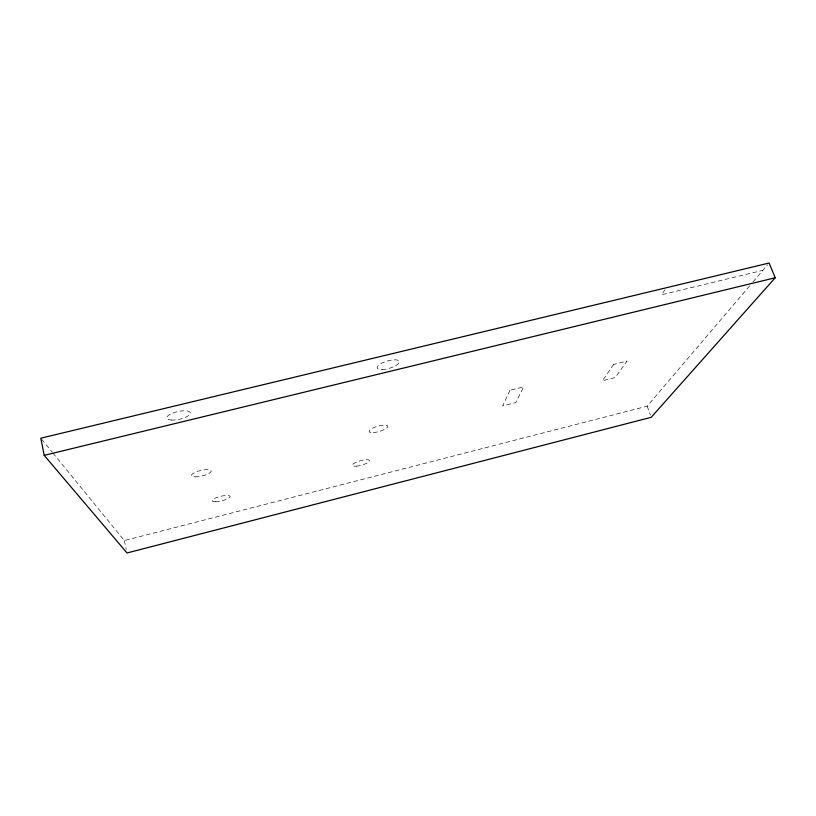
<?xml version="1.0" encoding="UTF-8"?>
<svg xmlns="http://www.w3.org/2000/svg" width="816" height="816" viewBox="0 0 816 816"><rect width="100%" height="100%" fill="white"/><g stroke="black" fill="none" stroke-linecap="round" stroke-linejoin="round"><path stroke-width="0.61" stroke-dasharray="4.08 3.06" d="M665.03 289.741L661.572 294.78L762.909 270.32M52.846 452.972L124.338 540.569L647.19 406.174L749.68 285.845M752.984 281.959L767.57 264.843M41.606 439.192L52.051 451.982M647.19 406.174L650.423 415.079M124.338 540.569L126.215 549.26M509.969 390.283L502.636 405.889L515.814 402.574L523.678 386.855L509.969 390.283M613.714 364.364L602.443 380.766L615.254 377.543L627.025 361.039L613.714 364.364M382.123 369.566A11.455 3.784 -16.6 0 0 399.259 362.069A11.455 3.784 -16.6 0 0 383.387 362.437A11.455 3.784 -16.6 0 0 382.123 369.566M171.268 420.026A12.016 3.937 -12.6 0 0 190.21 413.692A12.016 3.937 -12.6 0 0 174.247 412.539A12.016 3.937 -12.6 0 0 171.268 420.026M373.361 432.562A9.71 2.723 -16.1 0 0 387.824 426.523A9.71 2.723 -16.1 0 0 374.269 427.441A9.71 2.723 -16.1 0 0 373.361 432.562M195.065 476.84A10.118 2.805 -13.4 0 0 211.058 471.566A10.118 2.805 -13.4 0 0 197.86 471.301A10.118 2.805 -13.4 0 0 195.065 476.84M356.368 466.191A8.894 2.275 -15.8 0 0 369.515 460.816A8.894 2.275 -15.8 0 0 356.959 461.948A8.894 2.275 -15.8 0 0 356.368 466.191M215.332 501.758A9.2 2.336 -13.9 0 0 229.928 496.995A9.2 2.336 -13.9 0 0 218.117 497.036A9.2 2.336 -13.9 0 0 215.332 501.758"/><path stroke-width="1.22" d="M775.2 277.766L651.229 417.302L127.01 552.973L44.207 455.348L40.8 438.202L769.121 263.027L775.2 277.766L44.207 455.348"/></g></svg>
